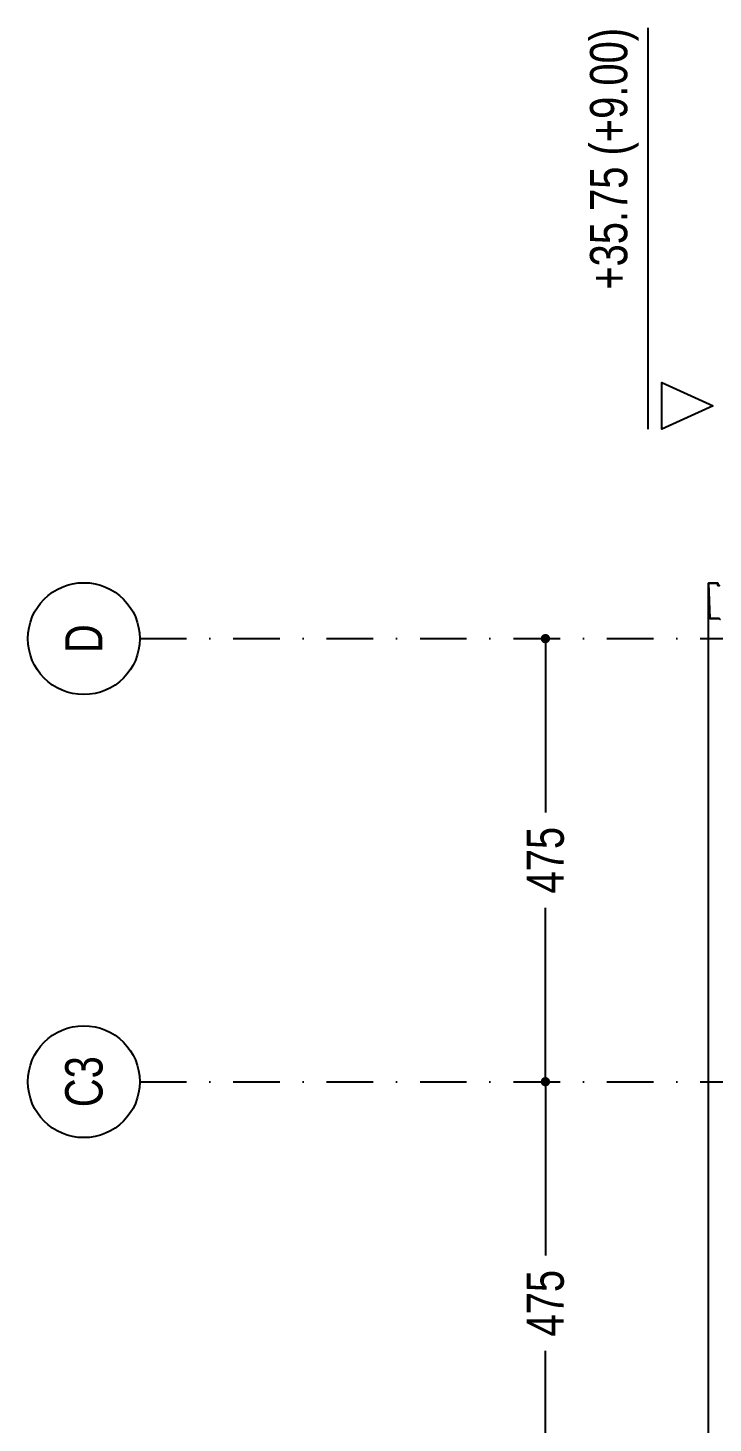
# Model space of a CAD drawing. Header units: centimetres. Extents: x 26569 to 160723, y -3143 to 14565.
# Drawn here: x 45417 to 45784, y 2842 to 3590 of the extents above; entities that cross this region are included whole.
import ezdxf
from ezdxf.enums import TextEntityAlignment as Align

# ---------------------------------------------------------------- set-up
doc = ezdxf.new("R2010")
doc.units = ezdxf.units.CM
doc.header["$LTSCALE"] = 100
doc.linetypes.add('DASHDOT2', pattern=[0.5, 0.25, -0.125, 0, -0.125])
for name, color, linetype in [('A-ANNO-DIMS', 187, 'Continuous'), ('A-ANNO-GRID', 155, 'DASHDOT2'), ('A-ELEV-02', 253, 'Continuous'), ('A-WALL-STEL', 202, 'Continuous')]:
    doc.layers.add(name, color=color, linetype=linetype)
doc.styles.add('Fields_100', font='act_simplex.shx', dxfattribs={"width": 0.8, "height": 20})
doc.dimstyles.new('FIELDS_100', dxfattribs={"dimscale": 0, "dimtxt": 20, "dimasz": 5, "dimexe": 5, "dimexo": 5, "dimgap": 5, "dimtad": 0, "dimdec": 0, "dimzin": 0, "dimdsep": 46, "dimtxsty": 'Fields_100', "dimblk": 'DOT', "dimcen": 0.09, "dimclrt": 50, "dimadec": 0, "dimazin": 0, "dimtfac": 1, "dimtdec": 0, "dimtix": 1, "dimtofl": 0, "dimtmove": 1, "dimatfit": 3, "dimfxl": 5, "dimfxlon": 1, "dimtolj": 1, "dimtzin": 0, "dimarcsym": 0})

# ---------------------------------------------------------------- blocks, each defined once
blk = doc.blocks.new('_Dot')
at = {"color": 0, "linetype": 'ByBlock', "lineweight": -2}
blk.add_line((-0.5, 0), (-1, 0), dxfattribs=at)
at = {"color": 0, "linetype": 'ByBlock', "const_width": 0.5}
blk.add_lwpolyline([(-0.25, 0, 1), (0.25, 0, 1)], format="xyb", close=True, dxfattribs=at)
blk = doc.blocks.new('*D687')
at = {"layer": 'A-ANNO-DIMS', "color": 0, "lineweight": -2, "transparency": 16777216}
for p, q in [((45689.07, 3025.41), (45699.07, 3025.41)), ((45694.07, 3020.41), (45694.07, 2932.23)), ((45694.07, 2792.91), (45694.07, 2881.09)), ((45689.07, 2787.91), (45699.07, 2787.91))]:
    blk.add_line(p, q, dxfattribs=at)
at = {"layer": 'DEFPOINTS', "color": 0, "transparency": 16777216}
for p in [(45594.07, 3025.41), (45694.07, 3025.41), (45594.07, 2787.91)]:
    blk.add_point(p, dxfattribs=at)
at = {"layer": 'A-ANNO-DIMS', "color": 0, "lineweight": -2, "transparency": 16777216, "xscale": 5, "yscale": 5, "zscale": 5}
for p, rotation in [((45694.07, 3025.41), 90), ((45694.07, 2787.91), 270)]:
    blk.add_blockref('_Dot', p, dxfattribs=dict(at, rotation=rotation))
at = {"layer": 'A-ANNO-DIMS', "color": 50, "transparency": 16777216, "insert": (45694.07, 2906.66), "char_height": 20, "attachment_point": 5, "rotation": 90, "style": 'Fields_100'}
blk.add_mtext('\\A1;475', dxfattribs=at)
blk = doc.blocks.new('*D688')
at = {"layer": 'A-ANNO-DIMS', "color": 0, "lineweight": -2, "transparency": 16777216}
for p, q in [((45689.07, 3262.91), (45699.07, 3262.91)), ((45694.07, 3257.91), (45694.07, 3169.73)), ((45694.07, 3030.41), (45694.07, 3118.59)), ((45689.07, 3025.41), (45699.07, 3025.41))]:
    blk.add_line(p, q, dxfattribs=at)
at = {"layer": 'DEFPOINTS', "color": 0, "transparency": 16777216}
for p in [(45594.07, 3262.91), (45694.07, 3262.91), (45594.07, 3025.41)]:
    blk.add_point(p, dxfattribs=at)
at = {"layer": 'A-ANNO-DIMS', "color": 0, "lineweight": -2, "transparency": 16777216, "xscale": 5, "yscale": 5, "zscale": 5}
for p, rotation in [((45694.07, 3262.91), 90), ((45694.07, 3025.41), 270)]:
    blk.add_blockref('_Dot', p, dxfattribs=dict(at, rotation=rotation))
at = {"layer": 'A-ANNO-DIMS', "color": 50, "transparency": 16777216, "insert": (45694.07, 3144.16), "char_height": 20, "attachment_point": 5, "rotation": 90, "style": 'Fields_100'}
blk.add_mtext('\\A1;475', dxfattribs=at)

msp = doc.modelspace()

# ---------------------------------------------------------------- linework, layer by layer
at = {"layer": 'A-ANNO-DIMS'}
msp.add_lwpolyline([(45748.99, 3590.32), (45748.99, 3375.18)], dxfattribs=at)
msp.add_lwpolyline([(45783.99, 3387.68), (45756.49, 3375.18), (45756.49, 3400.18)], close=True, dxfattribs=at)
at = {"layer": 'A-ANNO-GRID'}
for p, q in [((45476.53, 3262.91), (46260.77, 3262.91)), ((45476.53, 3025.41), (46260.77, 3025.41))]:
    msp.add_line(p, q, dxfattribs=at)
at = {"layer": 'A-ANNO-GRID', "linetype": 'Continuous', "ltscale": 10}
for centre in [(45446.53, 3262.91), (45446.53, 3025.41)]:
    msp.add_circle(centre, 30, dxfattribs=at)
at = {"layer": 'A-ELEV-02'}
msp.add_line((45781.49, 383.1), (45781.49, 3292.7), dxfattribs=at)
at = {"layer": 'A-WALL-STEL'}
msp.add_lwpolyline([(45787.81, 3273.2), (45787.26, 3273.75), (45782.29, 3273.75), (45781.54, 3292.65), (45786.44, 3292.65), (45786.44, 3291.4), (45787.49, 3291.4), (45787.49, 3291.45), (45786.49, 3291.45), (45786.49, 3292.7), (45781.49, 3292.7), (45782.24, 3273.7), (45787.24, 3273.7), (45787.77, 3273.17)], close=True, dxfattribs=at)

# ---------------------------------------------------------------- texts
at = {"layer": 'A-ANNO-DIMS', "color": 50, "insert": (45743.99, 3590.32), "char_height": 20, "attachment_point": 9, "rotation": 90, "style": 'Fields_100'}
msp.add_mtext_dynamic_manual_height_columns('+35.75 (+9.00)', width=226.336, gutter_width=100, heights=[0], dxfattribs=at)
at = {"layer": 'A-ANNO-GRID', "color": 50, "style": 'Fields_100', "width": 0.8}
for s, p in [('D', (45446.53, 3262.91)), ('C3', (45446.53, 3025.41))]:
    msp.add_text(s, height=20, rotation=90, dxfattribs=at).set_placement(p, align=Align.MIDDLE_CENTER)

# ---------------------------------------------------------------- dimensions: what is measured, and where the dimension line sits
at = {"layer": 'A-ANNO-DIMS'}
for base, p1, p2, picture, middle in [((45694.07, 3262.91), (45594.07, 3025.41), (45594.07, 3262.91), '*D688', (45694.07, 3144.16)), ((45694.07, 3025.41), (45594.07, 2787.91), (45594.07, 3025.41), '*D687', (45694.07, 2906.66))]:
    dim = msp.add_linear_dim(base=base, p1=p1, p2=p2, angle=90, dimstyle='FIELDS_100', override={"dimscale": 1, "dimlfac": 2}, dxfattribs=at)
    dim.commit()
    dim.dimension.update_dxf_attribs({"geometry": picture, "text_midpoint": middle})

doc.saveas('drawing.dxf')
